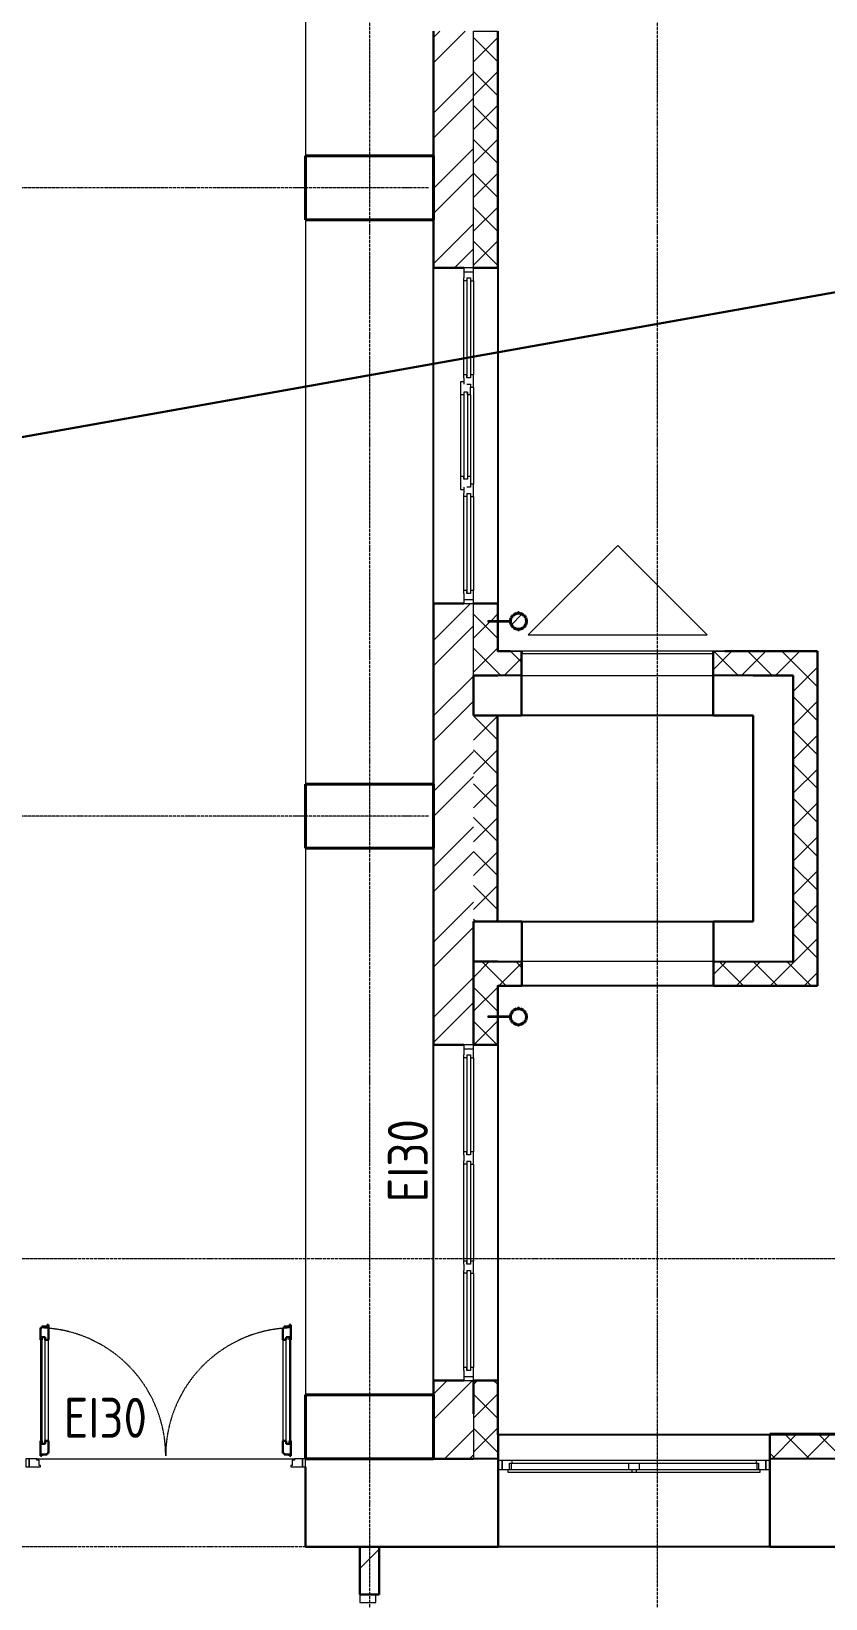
# Model space of a CAD drawing. Header units: millimetres. Extents: x -695119 to 412940, y -249585 to 622758.
# Drawn here: x -109581 to -104612, y 532635 to 542439 of the extents above; entities that cross this region are included whole.
import ezdxf

# ---------------------------------------------------------------- set-up
doc = ezdxf.new("R2010")
doc.units = ezdxf.units.MM
for name, pattern in [('ADSK_Линия сетки', [25, 20, -2.5, 0, -2.5]), ('ADSK_Штриховая_ш2 п1_5', [4.5, 3, -1.5]), ('Сверху', [3.96875, 2.38125, -1.5875])]:
    doc.linetypes.add(name, pattern=pattern)
for name, color, linetype, lineweight in [('_Схема', 5, 'Continuous', 30), ('Арматура воздуховодов', 7, 'Continuous', 18), ('Воздухораспределители', 7, 'Continuous', 18), ('Двери', 8, 'Continuous', 9), ('Импосты витража', 8, 'Continuous', 9), ('Каркас_Импост', 8, 'Continuous', 9), ('Монтажный зазор', 8, 'Continuous', 9), ('Несущие колонны', 252, 'Continuous', 18), ('Обобщенные модели', 8, 'Continuous', 18), ('Окна', 252, 'Continuous', 9), ('Оси', 252, 'Continuous', 9), ('Остекление', 8, 'Continuous', 9), ('Открывание', 8, 'ADSK_Штриховая_ш2 п1_5', 9), ('Панель', 252, 'Continuous', 30), ('Перекрытия', 7, 'Continuous', 18), ('Стены разрез', 7, 'Continuous', 30), ('Стены штриховка', 7, 'Continuous', 9), ('Текстовые примечания', 7, 'Continuous', 9)]:
    doc.layers.add(name, color=color, linetype=linetype, lineweight=lineweight)
doc.layers.add('Стены', color=194, linetype='Continuous')
doc.styles.add('GOST Common_2', font='', dxfattribs={"width": 0.9, "height": 250})
doc.styles.get('GOST Common_2').set_extended_font_data('GOST type B')
pattern_1 = [(45, (-109179.56, 538399.8), (-235.732, 235.732), []), (45, (-109022.4, 538399.8), (-235.732, 235.732), [])]
pattern_2 = [(0, (-109179.56, 538399.79), (406.4, 101.6), [33.528, -271.272, 33.528, -271.272, -1625.6]), (0, (-109179.56, 538399.79), (406.4, 101.6), [-609.6, 33.528, -576.072, 33.528, -271.272, -711.2]), (0, (-109179.56, 538399.79), (406.4, 101.6), [-1524, 33.528, -169.672, 33.528, -474.472]), (120, (-109027.16, 538450.59), (-291.18818, 301.15272), [33.528, -271.272, 33.528, -271.272, -1625.6]), (120, (-109027.16, 538450.59), (-291.18818, 301.15272), [-609.6, 33.528, -576.072, 33.528, -271.272, -711.2]), (120, (-109027.16, 538450.59), (-291.18818, 301.15272), [-1524, 33.528, -169.672, 33.528, -474.472]), (240, (-108976.36, 538653.79), (-115.21182, -402.75272), [33.528, -271.272, 33.528, -271.272, -1625.6]), (240, (-108976.36, 538653.79), (-115.21182, -402.75272), [-609.6, 33.528, -576.072, 33.528, -271.272, -711.2]), (240, (-108976.36, 538653.79), (-115.21182, -402.75272), [-1524, 33.528, -169.672, 33.528, -474.472])]
pattern_3 = [(45, (-109179.56, 538399.79), (-106.066, 106.066), []), (135, (-109179.56, 538399.79), (-106.066, -106.066), [])]

# ---------------------------------------------------------------- blocks, each defined once
blk = doc.blocks.new('BIMLIB_Окно_Двустворчатое_VEKA_СФрамугойСнизу_ГОСТ30674_без линий - Ж_ОК-1_2320х1700-V1-План 1 этажа смеж')
at = {"layer": 'Каркас_Импост', "lineweight": 18}
for p, q in [((-765.6, 265), (-825, 265)), ((-825, 265), (-825, 207)), ((-825, 207), (-787, 207)), ((-779, 207), (-779, 248)), ((-779, 248), (-767, 248)), ((-761, 248), (-765.6, 265)), ((765.6, 265), (761, 248)), ((825, 265), (765.6, 265)), ((767, 248), (779, 248)), ((779, 248), (779, 207)), ((787, 207), (825, 207)), ((825, 207), (825, 265))]:
    blk.add_line(p, q, dxfattribs=at)
at = {"layer": 'Каркас_Импост'}
for p, q in [((-787, 207), (-15, 207)), ((-787, 190), (-787, 207)), ((-767, 248), (-35, 248)), ((-767, 207), (-767, 248)), ((765.6, 265), (-765.6, 265)), ((-35, 248), (35, 248)), ((-35, 248), (-35, 207)), ((-15, 207), (15, 207)), ((-15, 207), (-15, 190)), ((15, 207), (787, 207)), ((15, 190), (15, 207)), ((35, 248), (767, 248)), ((35, 207), (35, 248)), ((767, 248), (767, 207)), ((787, 207), (787, 190)), ((-15, 190), (-787, 190)), ((15, 190), (-15, 190)), ((787, 190), (15, 190))]:
    blk.add_line(p, q, dxfattribs=at)
at = {"layer": 'Окна'}
for p, q in [((-825, 265), (-850, 265)), ((-850, 207), (-825, 207)), ((-825, 207), (-825, 265)), ((850, 265), (825, 265)), ((825, 265), (825, 207)), ((825, 207), (850, 207))]:
    blk.add_line(p, q, dxfattribs=at)
blk = doc.blocks.new('okna_rehau_trehpolnoe_2_framugi_snizu - Ж_ОК-19__1910х2100-3550410-План 1 этажа смеж')
at = {"layer": 'Каркас_Импост', "lineweight": 18}
for p, q in [((-969, 125), (-1050, 125)), ((-1050, 125), (-1050, 65)), ((-987, 83), (-987, 107)), ((-987, 107), (-969, 107)), ((-969, 107), (-969, 125)), ((-303.7, 125), (-379.7, 125)), ((-379.7, 125), (-379.7, 107)), ((-379.7, 107), (-361.7, 107)), ((-361.7, 107), (-361.7, 83)), ((-321.7, 83), (-321.7, 107)), ((-321.7, 107), (-303.7, 107)), ((-303.7, 107), (-303.7, 125)), ((379.7, 125), (303.7, 125)), ((303.7, 125), (303.7, 107)), ((303.7, 107), (321.7, 107)), ((321.7, 107), (321.7, 83)), ((361.7, 83), (361.7, 107)), ((361.7, 107), (379.7, 107)), ((379.7, 107), (379.7, 125)), ((969, 125), (969, 107)), ((1050, 125), (969, 125)), ((969, 107), (987, 107)), ((987, 107), (987, 83)), ((1050, 65), (1050, 125)), ((-1050, 65), (-987, 65)), ((-987, 83), (-969, 83)), ((-969, 65), (-987, 65)), ((-969, 83), (-969, 65)), ((-379.7, 83), (-379.7, 65)), ((-361.7, 83), (-379.7, 83)), ((-361.7, 65), (-379.7, 65)), ((-361.7, 65), (-321.7, 65)), ((-321.7, 83), (-303.7, 83)), ((-303.7, 65), (-321.7, 65)), ((-303.7, 83), (-303.7, 65)), ((303.7, 83), (303.7, 65)), ((321.7, 83), (303.7, 83)), ((321.7, 65), (303.7, 65)), ((321.7, 65), (361.7, 65)), ((361.7, 83), (379.7, 83)), ((379.7, 65), (361.7, 65)), ((379.7, 83), (379.7, 65)), ((969, 83), (969, 65)), ((987, 83), (969, 83)), ((987, 65), (969, 65)), ((987, 65), (1050, 65))]:
    blk.add_line(p, q, dxfattribs=at)
at = {"layer": 'Каркас_Импост'}
for p, q in [((-969, 125), (-379.7, 125)), ((-303.7, 125), (303.7, 125)), ((379.7, 125), (969, 125)), ((-379.7, 65), (-969, 65)), ((303.7, 65), (-303.7, 65)), ((969, 65), (379.7, 65))]:
    blk.add_line(p, q, dxfattribs=at)
at = {"layer": 'Монтажный зазор'}
for p, q in [((-1025, 65), (-1025, 125)), ((1025, 65), (1025, 125))]:
    blk.add_line(p, q, dxfattribs=at)
at = {"layer": 'Остекление'}
for p, q in [((-969, 107), (-379.7, 107)), ((-303.7, 107), (303.7, 107)), ((379.7, 107), (969, 107)), ((-987, 83), (-361.7, 83)), ((-321.7, 83), (321.7, 83)), ((361.7, 83), (987, 83))]:
    blk.add_line(p, q, dxfattribs=at)
blk = doc.blocks.new('Дверь_Alumark_двупольная_S50 - Ш_2_Внутр_1750х2350-3550610-План 1 этажа смеж')
at = {"layer": 'Каркас_Импост'}
for p, q in [((-681, 275), (-730, 275)), ((-730, 275), (-730, 225)), ((-730, 225), (-658, 225)), ((-681, 267), (-681, 275)), ((-667, 267), (-681, 267)), ((-667, 233), (-667, 267)), ((-658, 233), (-667, 233)), ((-658, 225), (-658, 233)), ((917, 233), (908, 233)), ((908, 233), (908, 225)), ((908, 225), (980, 225)), ((931, 267), (917, 267)), ((917, 267), (917, 233)), ((931, 275), (931, 267)), ((980, 275), (931, 275)), ((980, 225), (980, 275))]:
    blk.add_line(p, q, dxfattribs=at)
at = {"layer": 'Монтажный зазор'}
for p, q in [((-750, 275), (-750, 225)), ((-730, 275), (-750, 275)), ((-750, 225), (-730, 225)), ((-730, 225), (-730, 275)), ((1000, 275), (980, 275)), ((980, 275), (980, 225)), ((980, 225), (1000, 225)), ((1000, 225), (1000, 275))]:
    blk.add_line(p, q, dxfattribs=at)
at = {"layer": 'Остекление'}
for p, q in [((-649, 1036), (-649, 369)), ((-628, 1036), (-649, 1036)), ((-628, 369), (-628, 1036)), ((878, 369), (878, 1036)), ((878, 1036), (899, 1036)), ((899, 1036), (899, 369)), ((-649, 369), (-628, 369)), ((899, 369), (878, 369))]:
    blk.add_line(p, q, dxfattribs=at)
at = {"layer": 'Открывание'}
for centre, start, end in [((-676, 293), 360, 88.71235), ((926, 293), 91.28765, 180)]:
    blk.add_arc(centre, 801, start, end, dxfattribs=at)
at = {"layer": 'Панель'}
for p, q in [((-650, 1094), (-658, 1094)), ((-658, 1094), (-658, 1018)), ((-616, 1103), (-650, 1103)), ((-650, 1103), (-650, 1094)), ((-608, 1112), (-616, 1112)), ((-616, 1112), (-616, 1103)), ((-608, 1018), (-608, 1112)), ((866, 1094), (858, 1094)), ((858, 1094), (858, 1018)), ((900, 1103), (866, 1103)), ((866, 1103), (866, 1094)), ((908, 1112), (900, 1112)), ((900, 1112), (900, 1103)), ((908, 1018), (908, 1112)), ((-649, 1018), (-658, 1018)), ((-649, 1036), (-649, 1018)), ((-628, 1036), (-649, 1036)), ((-628, 1018), (-628, 1036)), ((-608, 1018), (-628, 1018)), ((858, 1018), (878, 1018)), ((878, 1018), (878, 1036)), ((878, 1036), (899, 1036)), ((899, 1036), (899, 1018)), ((899, 1018), (908, 1018)), ((-658, 387), (-658, 293)), ((-649, 387), (-658, 387)), ((-650, 293), (-650, 302)), ((-650, 302), (-616, 302)), ((-649, 369), (-649, 387)), ((-628, 369), (-649, 369)), ((-628, 387), (-628, 369)), ((-608, 387), (-628, 387)), ((-616, 302), (-616, 311)), ((-616, 311), (-608, 311)), ((-608, 311), (-608, 387)), ((858, 387), (858, 311)), ((858, 387), (878, 387)), ((858, 311), (866, 311)), ((866, 311), (866, 302)), ((866, 302), (900, 302)), ((878, 387), (878, 369)), ((878, 369), (899, 369)), ((899, 387), (908, 387)), ((899, 369), (899, 387)), ((900, 302), (900, 293)), ((908, 293), (908, 387)), ((-658, 293), (-650, 293)), ((900, 293), (908, 293))]:
    blk.add_line(p, q, dxfattribs=at)
at = {"layer": 'Панель', "lineweight": 9}
for p, q in [((-658, 1018), (-658, 387)), ((-608, 387), (-608, 1018)), ((858, 1018), (858, 387)), ((908, 387), (908, 1018))]:
    blk.add_line(p, q, dxfattribs=at)
blk = doc.blocks.new('Окно-Квадратный проем - Ш_ЖР-1_1200 x 1760-1595084-План 1 этажа смеж')
at = {"layer": 'Окна'}
for p, q in [((-608.2, -125), (-608.2, 125)), ((591.8, 125), (591.8, -125))]:
    blk.add_line(p, q, dxfattribs=at)
at = {"layer": 'Окна', "linetype": 'Сверху'}
for p, q in [((-608.2, 125), (591.8, 125)), ((591.8, -125), (-608.2, -125))]:
    blk.add_line(p, q, dxfattribs=at)
blk = doc.blocks.new('Хомут - Тип-772640-План 1 этажа смеж')
at = {"layer": 'Обобщенные модели'}
for p, q in [((1, 62), (-1, 62)), ((-1, 62), (-1, 52)), ((1, 52), (1, 62)), ((-1, -52), (-1, -62)), ((-1, -62), (1, -62)), ((1, -62), (1, -52))]:
    blk.add_line(p, q, dxfattribs=at)
blk = doc.blocks.new('Труба - Тип-1328232-План 1 этажа смеж')
at = {"layer": 'Обобщенные модели', "lineweight": 9}
h = blk.add_hatch(dxfattribs=at)
h.set_pattern_fill('FP_6', color=256, style=0, pattern_type=2)
h.set_pattern_definition([(45, (0, 0), (-106.066, 106.066), [])])
h.paths.add_polyline_path([(2636.5, 300.7), (2659.5, 301.8), (2678.3, 311.7), (2691.6, 330), (2696, 349.4), (2690.3, 372.1), (2675.3, 389.4), (2655.5, 398.2), (2633.1, 397.3), (2613.8, 387.2), (2600.5, 369.1), (2596, 349.4), (2601.8, 326.8), (2616.7, 309.5), (2634.3, 301)])
at = {"layer": 'Обобщенные модели', "lineweight": 40}
for start, end in [(103.63116, 126.20078), (78.99639, 101.00361), (53.79922, 76.36884), (156.69406, 180), (180, 203.0526), (130.583, 152.82848), (207.17152, 229.417), (233.79922, 256.36884), (258.99639, 281.00361), (283.63116, 306.20078), (27.17152, 49.417), (310.583, 332.82848), (360, 23.30594), (336.9474, 360)]:
    blk.add_arc((2646, 349.4), 50, start, end, dxfattribs=at)
blk = doc.blocks.new('Хомут - Тип-V41-План 1 этажа смеж')
at = {"layer": 'Обобщенные модели'}
for p, q in [((1, 62), (-1, 62)), ((-1, 62), (-1, 52)), ((-1, 50), (-1, 52)), ((1, 50), (-1, 50)), ((1, 52), (1, 62)), ((1, 52), (1, 50)), ((192, 3.3), (52, 3.3)), ((52, 3.3), (52, 0.9)), ((192, -3.3), (192, 3.3)), ((-1, -52), (-1, -50)), ((-1, -50), (1, -50)), ((-1, -52), (-1, -62)), ((-1, -62), (1, -62)), ((1, -50), (1, -52)), ((1, -62), (1, -52)), ((52, -0.9), (52, -3.3)), ((52, -3.3), (192, -3.3))]:
    blk.add_line(p, q, dxfattribs=at)
for radius, start, end in [(52, 360, 180), (52, 180, 360), (50, 0, 180), (50, 180, 0)]:
    blk.add_arc((0, 0), radius, start, end, dxfattribs=at)
blk = doc.blocks.new('Труба - Тип-1236202-План 1 этажа смеж')
at = {"layer": 'Обобщенные модели', "lineweight": 40}
for start, end in [(156.69406, 180), (180, 203.30594), (131.73465, 152.82848), (207.17152, 229.417), (103.63116, 126.20078), (78.99639, 101.00361), (53.79922, 76.36884), (27.17152, 49.417), (310.583, 332.82848), (360, 23.30594), (336.69406, 360), (233.79922, 256.36884), (258.99639, 281.00361), (283.63116, 306.20078)]:
    blk.add_arc((2646, -2124.7), 50, start, end, dxfattribs=at)
blk = doc.blocks.new('Прямоугольный импост - 50х100 мм-3485632-План 1 этажа смеж')
at = {"layer": 'Импосты витража', "lineweight": 18}
for p, q in [((0, 50), (-50, 50)), ((-50, 50), (-50, -50)), ((0, -50), (0, 50)), ((-50, -50), (0, -50))]:
    blk.add_line(p, q, dxfattribs=at)
blk = doc.blocks.new('ADSK_КолоннаЖБ_Прямоугольная1 - 400x800-3446963-План 1 этажа смеж')
at = {"layer": 'Несущие колонны', "lineweight": 40}
for p, q in [((-400, -200), (-400, 200)), ((-400, 200), (400, 200)), ((400, 200), (-400, 200)), ((-400, 200), (-400, -200)), ((400, 200), (400, -200)), ((400, -200), (400, 200)), ((400, -200), (-400, -200)), ((-400, -200), (400, -200))]:
    blk.add_line(p, q, dxfattribs=at)
blk = doc.blocks.new('СВ_ЭлементыСистемВентиляции_Решетка_Сигма-Вент_РешеткаРсп - Вентрешетка 900_1000-784436-План 1 этажа смеж')
at = {"layer": 'Арматура воздуховодов', "color": 251, "true_color": 0x636466}
for p, q in [((-560, 100), (0, 660)), ((0, 660), (560, 100)), ((-560, 100), (560, 100))]:
    blk.add_line(p, q, dxfattribs=at)
at = {"layer": 'Воздухораспределители', "color": 251, "true_color": 0x636466}
for p, q in [((-670, 0), (670, 0)), ((670, -1.5), (670, 0)), ((-670, 0), (-670, -1.5)), ((670, -1.5), (-670, -1.5)), ((-596, -19.1), (-596, -1.5)), ((596, -19.1), (-596, -19.1)), ((596, -1.5), (596, -19.1))]:
    blk.add_line(p, q, dxfattribs=at)
blk = doc.blocks.new('okna_rehau_trehpolnoe_2_framugi_snizu - Ж_ОК-18_1910х2100-3550413-План 1 этажа смеж')
at = {"layer": 'Каркас_Импост', "lineweight": 18}
for p, q in [((-969, 125), (-1050, 125)), ((-1050, 125), (-1050, 65)), ((-987, 83), (-987, 107)), ((-987, 107), (-969, 107)), ((-969, 107), (-969, 125)), ((-303.7, 125), (-379.7, 125)), ((-379.7, 125), (-379.7, 107)), ((-379.7, 107), (-361.7, 107)), ((-361.7, 107), (-361.7, 83)), ((-321.7, 83), (-321.7, 107)), ((-321.7, 107), (-303.7, 107)), ((-303.7, 107), (-303.7, 125)), ((-254.7, 107), (-303.7, 107)), ((-254.7, 107), (-254.7, 89)), ((254.7, 107), (254.7, 89)), ((254.7, 107), (303.7, 107)), ((379.7, 125), (303.7, 125)), ((303.7, 125), (303.7, 107)), ((303.7, 107), (321.7, 107)), ((321.7, 107), (321.7, 83)), ((361.7, 83), (361.7, 107)), ((361.7, 107), (379.7, 107)), ((379.7, 107), (379.7, 125)), ((969, 125), (969, 107)), ((1050, 125), (969, 125)), ((969, 107), (987, 107)), ((987, 107), (987, 83)), ((1050, 65), (1050, 125)), ((-1050, 65), (-987, 65)), ((-987, 83), (-969, 83)), ((-969, 65), (-987, 65)), ((-969, 83), (-969, 65)), ((-379.7, 83), (-379.7, 65)), ((-361.7, 83), (-379.7, 83)), ((-361.7, 65), (-379.7, 65)), ((-361.7, 65), (-321.7, 65)), ((-339.7, 47), (-339.7, 65)), ((-254.7, 47), (-339.7, 47)), ((-272.7, 89), (-272.7, 65)), ((-254.7, 89), (-272.7, 89)), ((-272.7, 65), (-254.7, 65)), ((-254.7, 65), (-254.7, 47)), ((254.7, 89), (272.7, 89)), ((254.7, 65), (254.7, 47)), ((272.7, 65), (254.7, 65)), ((339.7, 47), (254.7, 47)), ((272.7, 89), (272.7, 65)), ((321.7, 65), (361.7, 65)), ((339.7, 65), (339.7, 47)), ((361.7, 83), (379.7, 83)), ((379.7, 65), (361.7, 65)), ((379.7, 83), (379.7, 65)), ((969, 83), (969, 65)), ((987, 83), (969, 83)), ((987, 65), (969, 65)), ((987, 65), (1050, 65))]:
    blk.add_line(p, q, dxfattribs=at)
at = {"layer": 'Каркас_Импост'}
for p, q in [((-969, 125), (-379.7, 125)), ((-303.7, 125), (303.7, 125)), ((-254.7, 107), (254.7, 107)), ((379.7, 125), (969, 125)), ((-379.7, 65), (-969, 65)), ((254.7, 47), (-254.7, 47)), ((969, 65), (379.7, 65))]:
    blk.add_line(p, q, dxfattribs=at)
at = {"layer": 'Монтажный зазор'}
for p, q in [((-1025, 65), (-1025, 125)), ((1025, 65), (1025, 125))]:
    blk.add_line(p, q, dxfattribs=at)
at = {"layer": 'Остекление'}
for p, q in [((-969, 107), (-379.7, 107)), ((379.7, 107), (969, 107)), ((-987, 83), (-361.7, 83)), ((-272.7, 89), (272.7, 89)), ((-272.7, 65), (272.7, 65)), ((361.7, 83), (987, 83))]:
    blk.add_line(p, q, dxfattribs=at)

msp = doc.modelspace()

# ---------------------------------------------------------------- hatches: boundary and pattern name
at = {"layer": 'Стены разрез', "lineweight": 9}
h = msp.add_hatch(dxfattribs=at)
h.set_pattern_fill('FP_1', color=256, style=0, pattern_type=2)
h.set_pattern_definition(pattern_1)
h.paths.add_polyline_path([(-106873.751, 533510.058), (-106815.535, 533510.058), (-106815.535, 534000.058), (-107065.535, 534000.058), (-107065.535, 533510.058)])
h.paths.add_polyline_path([(-106875.535, 536100.058), (-106815.535, 536100.058), (-106815.535, 538860.058), (-107065.535, 538860.058), (-107065.535, 536100.058)])
h.paths.add_polyline_path([(-106815.535, 540960.058), (-106815.535, 542440.058), (-107065.535, 542440.058), (-107065.535, 540960.058), (-106833.535, 540960.058)])
h.paths.add_polyline_path([(-107065.535, 544540.058), (-106815.535, 544540.058), (-106815.535, 546420.058), (-107065.535, 546420.058), (-107065.535, 544657.226)])
h.paths.add_polyline_path([(-106875.535, 548520.058), (-106815.535, 548520.058), (-106815.535, 549510.058), (-107065.535, 549510.058), (-107065.535, 548520.058)])
h = msp.add_hatch(dxfattribs=at)
h.set_pattern_fill('FP_5', color=256, style=0, pattern_type=2)
h.set_pattern_definition(pattern_3)
h.paths.add_polyline_path([(-106815.535, 538410.058), (-106665.535, 538410.058), (-106665.535, 538745.933), (-106725.535, 538746.899), (-106725.535, 538752.533), (-106665.535, 538752.533), (-106665.535, 538858.058), (-106815.535, 538858.058), (-106815.535, 538417.813)])
h.paths.add_polyline_path([(-106665.535, 540962.058), (-106665.535, 542438.058), (-106815.535, 542438.058), (-106815.535, 540962.058)])
h.paths.add_polyline_path([(-106815.535, 544542.058), (-106665.535, 544542.058), (-106665.535, 546418.058), (-106815.535, 546418.058), (-106815.535, 544657.226)])
h.paths.add_polyline_path([(-106815.535, 548522.058), (-106665.535, 548522.058), (-106665.535, 549360.058), (-106815.535, 549360.058), (-106815.535, 549358.058)])
h = msp.add_hatch(dxfattribs=at)
h.set_pattern_fill('FP_4', color=256, style=0, pattern_type=2)
h.set_pattern_definition(pattern_2)
h.paths.add_polyline_path([(-106665.535, 538560.058), (-106663.535, 538562.058), (-106663.535, 538745.933), (-106665.535, 538745.933), (-106665.535, 538729.784)])
h.paths.add_polyline_path([(-106665.535, 538752.533), (-106663.535, 538752.533), (-106663.535, 538860.058), (-106815.535, 538860.058), (-106814.964, 538858.058), (-106665.535, 538858.058)])
h.paths.add_polyline_path([(-106815.535, 540960.058), (-106663.535, 540960.058), (-106663.535, 542440.058), (-106815.535, 542440.058), (-106814.964, 542438.058), (-106665.535, 542438.058), (-106665.535, 540962.058), (-106815.535, 540962.058)])
h.paths.add_polyline_path([(-106663.535, 544540.058), (-106663.535, 546420.058), (-106815.535, 546420.058), (-106814.964, 546418.058), (-106665.535, 546418.058), (-106665.535, 544542.058), (-106815.535, 544542.058), (-106815.535, 544540.058)])
h.paths.add_polyline_path([(-106663.535, 548520.058), (-106663.535, 549358.058), (-106665.535, 549358.058), (-106665.535, 548522.058), (-106815.535, 548522.058), (-106815.535, 548520.058)])
h = msp.add_hatch(dxfattribs=at)
h.set_pattern_fill('FP_5', color=256, style=0, pattern_type=2)
h.set_pattern_definition(pattern_3)
h.paths.add_polyline_path([(-105079.881, 538410.058), (-104665.535, 538410.058), (-104665.535, 538560.058), (-105313.533, 538560.058), (-105313.533, 538486.058), (-105315.533, 538486.058), (-105315.533, 538410.058)])
h.paths.add_polyline_path([(-106663.535, 538410.058), (-106515.533, 538410.058), (-106515.533, 538486.058), (-106517.533, 538486.058), (-106517.533, 538560.058), (-106665.535, 538560.058), (-106665.535, 538410.058)])
h = msp.add_hatch(dxfattribs=at)
h.set_pattern_fill('FP_4', color=256, style=0, pattern_type=2)
h.set_pattern_definition(pattern_2)
h.paths.add_polyline_path([(-105315.533, 538486.058), (-105313.533, 538486.058), (-105313.533, 538560.058), (-104665.535, 538560.058), (-104665.535, 538562.058), (-105315.533, 538562.058)])
h.paths.add_polyline_path([(-106517.533, 538486.058), (-106515.533, 538486.058), (-106515.533, 538562.058), (-106663.535, 538562.058), (-106663.535, 538560.058), (-106517.533, 538560.058)])
h = msp.add_hatch(dxfattribs=at)
h.set_pattern_fill('FP_4', color=256, style=0, pattern_type=2)
h.set_pattern_definition(pattern_2)
h.paths.add_polyline_path([(-104665.535, 536470.058), (-104663.535, 536470.058), (-104663.535, 538560.058), (-104665.535, 538560.058), (-104665.535, 537169.931)])
h = msp.add_hatch(dxfattribs=at)
h.set_pattern_fill('FP_5', color=256, style=0, pattern_type=2)
h.set_pattern_definition(pattern_3)
h.paths.add_polyline_path([(-104665.535, 536470.058), (-104665.535, 538410.058), (-104815.535, 538410.058), (-104815.535, 536470.058)])
h = msp.add_hatch(dxfattribs=at)
h.set_pattern_fill('FP_5', color=256, style=0, pattern_type=2)
h.set_pattern_definition(pattern_3)
h.paths.add_polyline_path([(-106815.533, 536870.058), (-106665.533, 536870.058), (-106665.533, 538160.058), (-106815.533, 538160.058), (-106815.533, 537169.931)])
h = msp.add_hatch(dxfattribs=at)
h.set_pattern_fill('FP_5', color=256, style=0, pattern_type=2)
h.set_pattern_definition(pattern_3)
h.paths.add_polyline_path([(-106815.535, 533660.058), (-106665.535, 533660.058), (-106665.535, 533998.058), (-106815.535, 533998.058), (-106815.535, 533662.058)])
h.paths.add_polyline_path([(-106665.535, 536102.058), (-106665.535, 536271.758), (-106725.535, 536272.724), (-106725.535, 536278.358), (-106665.535, 536278.358), (-106665.535, 536620.058), (-106815.535, 536620.058), (-106815.535, 536102.058)])
h = msp.add_hatch(dxfattribs=at)
h.set_pattern_fill('FP_5', color=256, style=0, pattern_type=2)
h.set_pattern_definition(pattern_3)
h.paths.add_polyline_path([(-105079.881, 536470.058), (-104815.535, 536470.058), (-104815.535, 536620.058), (-105312.705, 536620.058), (-105312.705, 536544.058), (-105310.705, 536544.058), (-105310.705, 536470.058)])
h.paths.add_polyline_path([(-106665.535, 536470.058), (-106514.705, 536470.058), (-106514.705, 536544.058), (-106512.705, 536544.058), (-106512.705, 536620.058), (-106665.535, 536620.058), (-106665.535, 536545.989)])
h = msp.add_hatch(dxfattribs=at)
h.set_pattern_fill('FP_4', color=256, style=0, pattern_type=2)
h.set_pattern_definition(pattern_2)
h.paths.add_polyline_path([(-105312.705, 536468.058), (-104665.535, 536468.058), (-104665.535, 536470.058), (-105310.705, 536470.058), (-105310.705, 536544.058), (-105312.705, 536544.058)])
h.paths.add_polyline_path([(-106514.977, 536468.058), (-106512.705, 536468.058), (-106512.705, 536544.058), (-106514.705, 536544.058), (-106514.977, 536470.058), (-106663.535, 536470.058), (-106663.535, 536468.058)])
h = msp.add_hatch(dxfattribs=at)
h.set_pattern_fill('FP_4', color=256, style=0, pattern_type=2)
h.set_pattern_definition(pattern_2)
h.paths.add_polyline_path([(-84395.535, 533662.058), (-83830.535, 533662.058), (-83830.535, 533667.058), (-84395.535, 533667.058)])
h.paths.add_polyline_path([(-88895.535, 533662.058), (-88895.535, 533667.058), (-89435.535, 533667.058), (-89435.535, 533662.058), (-89293.826, 533662.058)])
h.paths.add_polyline_path([(-86423.634, 533662.058), (-86095.535, 533662.058), (-86095.535, 533667.058), (-86645.535, 533667.058), (-86645.535, 533662.058)])
h.paths.add_polyline_path([(-112972.909, 533662.058), (-112480.535, 533662.058), (-112480.535, 533667.058), (-113055.535, 533667.058), (-113055.535, 533662.058)])
h.paths.add_polyline_path([(-104362.333, 533662.058), (-103880.535, 533662.058), (-103880.535, 533667.058), (-104960.535, 533667.058), (-104960.535, 533662.058)])
h.paths.add_polyline_path([(-102180.535, 533662.058), (-101660.535, 533662.058), (-101660.535, 533667.058), (-102180.535, 533667.058)])
h.paths.add_polyline_path([(-131338.589, 533662.058), (-130790.535, 533662.058), (-130790.535, 533667.058), (-131338.589, 533667.058)])
h = msp.add_hatch(dxfattribs=at)
h.set_pattern_fill('FP_5', color=256, style=0, pattern_type=2)
h.set_pattern_definition(pattern_3)
h.paths.add_polyline_path([(-99450.535, 533510.058), (-99420.535, 533510.058), (-99420.535, 533660.058), (-99448.535, 533660.058), (-99448.535, 533586.058), (-99450.535, 533586.058)])
h.paths.add_polyline_path([(-101100.535, 533510.058), (-101100.535, 533586.058), (-101102.535, 533586.058), (-101102.535, 533660.058), (-102178.535, 533660.058), (-102178.535, 533586.058), (-102180.535, 533586.058), (-102180.535, 533510.058)])
h.paths.add_polyline_path([(-115843.1, 533510.058), (-115230.535, 533510.058), (-115230.535, 533586.058), (-115232.535, 533586.058), (-115232.535, 533660.058), (-116408.535, 533660.058), (-116408.535, 533586.058), (-116410.535, 533586.058), (-116410.535, 533510.058)])
h.paths.add_polyline_path([(-118060.535, 533510.058), (-118060.535, 533586.058), (-118062.535, 533586.058), (-118062.535, 533660.058), (-118160.535, 533660.058), (-118160.535, 533510.058)])
h.paths.add_polyline_path([(-112972.909, 533510.058), (-112480.535, 533510.058), (-112480.535, 533586.058), (-112482.535, 533586.058), (-112482.535, 533660.058), (-113528.535, 533660.058), (-113528.535, 533586.058), (-113530.535, 533586.058), (-113530.535, 533510.058)])
h.paths.add_polyline_path([(-110665.535, 533510.058), (-110665.535, 533660.058), (-110778.535, 533660.058), (-110778.535, 533586.058), (-110780.535, 533586.058), (-110780.535, 533510.058)])
h.paths.add_polyline_path([(-106815.535, 533510.058), (-106660.535, 533510.058), (-106660.535, 533586.058), (-106662.535, 533586.058), (-106662.535, 533660.058), (-106815.535, 533660.058), (-106815.535, 533586.058)])
h.paths.add_polyline_path([(-103880.535, 533510.058), (-103880.535, 533586.058), (-103882.535, 533586.058), (-103882.535, 533660.058), (-104958.535, 533660.058), (-104958.535, 533586.058), (-104960.535, 533586.058), (-104960.535, 533510.058), (-104362.333, 533510.058)])
h = msp.add_hatch(dxfattribs=at)
h.set_pattern_fill('FP_4', color=256, style=0, pattern_type=2)
h.set_pattern_definition(pattern_2)
h.paths.add_polyline_path([(-103880.535, 533586.058), (-103880.535, 533662.058), (-104960.535, 533662.058), (-104960.535, 533586.058), (-104958.535, 533586.058), (-104958.535, 533660.058), (-103882.535, 533660.058), (-103882.535, 533586.058)])
h.paths.add_polyline_path([(-101102.535, 533586.058), (-101100.535, 533586.058), (-101100.535, 533662.058), (-102180.535, 533662.058), (-102180.535, 533586.058), (-102178.535, 533586.058), (-102178.535, 533660.058), (-101102.535, 533660.058)])
h.paths.add_polyline_path([(-99450.535, 533586.058), (-99448.535, 533586.058), (-99448.535, 533660.058), (-99422.535, 533660.058), (-99422.535, 533662.058), (-99450.535, 533662.058)])
h.paths.add_polyline_path([(-115230.535, 533586.058), (-115230.535, 533662.058), (-116410.535, 533662.058), (-116410.535, 533586.058), (-116408.535, 533586.058), (-116408.535, 533660.058), (-115232.535, 533660.058), (-115232.535, 533586.058)])
h.paths.add_polyline_path([(-113530.535, 533586.058), (-113528.535, 533586.058), (-113528.535, 533660.058), (-112482.535, 533660.058), (-112482.535, 533586.058), (-112480.535, 533586.058), (-112480.535, 533662.058), (-113530.535, 533662.058)])
h.paths.add_polyline_path([(-106660.535, 533586.058), (-106660.535, 533662.058), (-106663.535, 533662.058), (-106665.535, 533660.058), (-106662.535, 533660.058), (-106662.535, 533586.058)])
h = msp.add_hatch(dxfattribs=at)
h.set_pattern_fill('FP_1', color=256, style=0, pattern_type=2)
h.set_pattern_definition(pattern_1)
h.paths.add_polyline_path([(-107405.535, 526955.058), (-107405.535, 528080.058), (-107525.535, 528080.058), (-107525.535, 526955.058)])
h.paths.add_polyline_path([(-107405.535, 532660.058), (-107405.535, 532960.058), (-107525.535, 532960.058), (-107525.535, 532660.058)])

# ---------------------------------------------------------------- linework, layer by layer
at = {"layer": '_Схема', "color": 5}
msp.add_line((198461.879, 594771.226), (-341938.82, 498529.94), dxfattribs=at)
at = {"layer": 'Оси', "linetype": 'ADSK_Линия сетки'}
for p, q in [((-107465.535, 572133.794), (-107465.535, 505864.372)), ((-105665.535, 572133.794), (-105665.535, 505864.372)), ((-107095.533, 541460.058), (-149587.813, 541460.058)), ((-107095.533, 537530.058), (-149587.813, 537530.058)), ((-72648.241, 534760.058), (-149587.813, 534760.058)), ((-72648.241, 532960.058), (-149587.813, 532960.058))]:
    msp.add_line(p, q, dxfattribs=at)
at = {"layer": 'Перекрытия', "color": 49, "true_color": 0x464646}
for p, q in [((-107865.535, 545290.058), (-107865.535, 541660.058)), ((-107865.535, 541260.058), (-107865.535, 537730.058)), ((-107865.535, 537330.058), (-107865.535, 533910.058)), ((-109546.535, 533510.058), (-107934.535, 533510.058))]:
    msp.add_line(p, q, dxfattribs=at)
at = {"layer": 'Стены'}
for p, q in [((-107065.535, 538860.058), (-107065.535, 540960.058)), ((-106663.535, 540960.058), (-106663.535, 538860.058)), ((-106515.533, 538410.058), (-106663.535, 538410.058)), ((-105065.535, 538410.058), (-105315.533, 538410.058)), ((-105315.533, 538160.058), (-106515.533, 538160.058)), ((-106512.705, 536870.058), (-105312.705, 536870.058)), ((-106663.535, 536620.058), (-106512.705, 536620.058)), ((-105312.705, 536620.058), (-104815.535, 536620.058)), ((-105312.705, 536468.058), (-106512.705, 536468.058)), ((-107065.535, 534000.058), (-107065.535, 536100.058)), ((-106663.535, 536100.058), (-106663.535, 534000.058)), ((-106660.535, 533662.058), (-104960.535, 533662.058)), ((-106660.535, 533510.058), (-106815.535, 533510.058)), ((-103880.535, 533510.058), (-104960.535, 533510.058)), ((-104960.535, 532960.058), (-106660.535, 532960.058))]:
    msp.add_line(p, q, dxfattribs=at)
at = {"layer": 'Стены разрез'}
for p, q in [((-107065.535, 542440.058), (-107065.535, 541660.058)), ((-106663.535, 540960.058), (-106663.535, 542440.058)), ((-107065.535, 541260.058), (-107065.535, 540960.058)), ((-107065.535, 540960.058), (-106875.535, 540960.058)), ((-106815.535, 540960.058), (-106663.535, 540960.058)), ((-106875.535, 538860.058), (-107065.535, 538860.058)), ((-107065.535, 538860.058), (-107065.535, 537730.058)), ((-106663.535, 538860.058), (-106815.535, 538860.058)), ((-106663.535, 538752.091), (-106663.535, 538860.058)), ((-106663.535, 538562.058), (-106663.535, 538746.607)), ((-106582.704, 538562.058), (-106663.535, 538562.058)), ((-106515.533, 538160.058), (-106515.533, 538562.058)), ((-105315.533, 538562.058), (-105315.533, 538160.058)), ((-104663.535, 538562.058), (-105242.704, 538562.058)), ((-104663.535, 536468.058), (-104663.535, 538562.058)), ((-106663.535, 538410.058), (-106815.535, 538410.058)), ((-106815.535, 538410.058), (-106815.535, 538160.058)), ((-104815.535, 538410.058), (-105065.535, 538410.058)), ((-104815.535, 536620.058), (-104815.535, 538410.058)), ((-106815.535, 538160.058), (-106515.533, 538160.058)), ((-106665.533, 536870.058), (-106665.533, 538160.058)), ((-105315.533, 538160.058), (-105065.535, 538160.058)), ((-105065.535, 538160.058), (-105065.535, 536870.058)), ((-107065.535, 537330.058), (-107065.535, 536100.058)), ((-106512.705, 536870.058), (-106815.535, 536870.058)), ((-106815.535, 536870.058), (-106815.535, 536100.058)), ((-106512.705, 536468.058), (-106512.705, 536870.058)), ((-105065.535, 536870.058), (-105312.705, 536870.058)), ((-105312.705, 536870.058), (-105312.705, 536468.058)), ((-106815.535, 536620.058), (-106663.535, 536620.058)), ((-106663.535, 536277.916), (-106663.535, 536468.058)), ((-106663.535, 536468.058), (-106512.705, 536468.058)), ((-105312.705, 536468.058), (-104663.535, 536468.058)), ((-106663.535, 536100.058), (-106663.535, 536272.432)), ((-107065.535, 536100.058), (-106875.535, 536100.058)), ((-106815.535, 536100.058), (-106663.535, 536100.058)), ((-106875.535, 534000.058), (-107065.535, 534000.058)), ((-107065.535, 534000.058), (-107065.535, 533910.058)), ((-106663.535, 534000.058), (-106815.535, 534000.058)), ((-106815.535, 534000.058), (-106815.535, 533791.034)), ((-106663.535, 533662.058), (-106663.535, 534000.058)), ((-106660.535, 533662.058), (-106663.535, 533662.058)), ((-106660.535, 532960.058), (-106660.535, 533662.058)), ((-104960.535, 533667.058), (-104960.535, 532960.058)), ((-103880.535, 533667.058), (-104960.535, 533667.058)), ((-104960.535, 533662.058), (-103880.535, 533662.058)), ((-107865.535, 533460.058), (-107865.535, 532960.058)), ((-107065.535, 533510.058), (-106815.535, 533510.058)), ((-107865.535, 532960.058), (-106660.535, 532960.058)), ((-107525.535, 532960.058), (-107525.535, 532660.058)), ((-107405.535, 532660.058), (-107405.535, 532960.058)), ((-104960.535, 532960.058), (-103880.535, 532960.058)), ((-107525.535, 532660.058), (-107405.535, 532660.058))]:
    msp.add_line(p, q, dxfattribs=at)
at = {"layer": 'Стены штриховка'}
for p, q in [((-106815.535, 540960.058), (-106815.535, 542440.058)), ((-106665.535, 542438.058), (-106815.535, 542438.058)), ((-106665.535, 540962.058), (-106665.535, 542438.058)), ((-106815.535, 540962.058), (-106665.535, 540962.058)), ((-106815.535, 538410.058), (-106815.535, 538860.058)), ((-106665.535, 538858.058), (-106815.535, 538858.058)), ((-106665.535, 538752.091), (-106665.535, 538858.058)), ((-106665.535, 538560.058), (-106665.535, 538746.6)), ((-106517.533, 538560.058), (-106665.535, 538560.058)), ((-106663.535, 538562.058), (-106663.535, 538560.058)), ((-106517.533, 538486.058), (-106517.533, 538560.058)), ((-105313.533, 538560.058), (-105313.533, 538486.058)), ((-104663.535, 538560.058), (-105313.533, 538560.058)), ((-104665.535, 536468.058), (-104665.535, 538562.058)), ((-106517.533, 538486.058), (-106515.533, 538486.058)), ((-105315.533, 538486.058), (-105313.533, 538486.058)), ((-106512.705, 536544.058), (-106514.705, 536544.058)), ((-106514.705, 536470.058), (-106514.705, 536544.058)), ((-105310.705, 536544.058), (-105312.705, 536544.058)), ((-105310.705, 536544.058), (-105310.705, 536470.058)), ((-106665.535, 536277.916), (-106665.535, 536470.058)), ((-106665.535, 536470.058), (-106514.705, 536470.058)), ((-106663.535, 536470.058), (-106663.535, 536468.058)), ((-105310.705, 536470.058), (-104663.535, 536470.058)), ((-106665.535, 536102.058), (-106665.535, 536272.425)), ((-106815.535, 536102.058), (-106665.535, 536102.058)), ((-106665.535, 533998.058), (-106815.535, 533998.058)), ((-106665.535, 533660.058), (-106665.535, 533998.058)), ((-106815.535, 533791.034), (-106815.535, 533510.058)), ((-106665.535, 533662.058), (-106663.535, 533662.058)), ((-106662.535, 533660.058), (-106665.535, 533660.058)), ((-106662.535, 533586.058), (-106662.535, 533660.058)), ((-103882.535, 533660.058), (-104958.535, 533660.058)), ((-104958.535, 533660.058), (-104958.535, 533586.058)), ((-106662.535, 533586.058), (-106660.535, 533586.058)), ((-104960.535, 533586.058), (-104958.535, 533586.058))]:
    msp.add_line(p, q, dxfattribs=at)

# ---------------------------------------------------------------- block references
at = {"layer": 'Воздухораспределители'}
msp.add_blockref('СВ_ЭлементыСистемВентиляции_Решетка_Сигма-Вент_РешеткаРсп - Вентрешетка 900_1000-784436-План 1 этажа смеж', (-105912.704, 538563.558), dxfattribs=at)
at = {"layer": 'Двери'}
msp.add_blockref('Дверь_Alumark_двупольная_S50 - Ш_2_Внутр_1750х2350-3550610-План 1 этажа смеж', (-108865.535, 533235.058), dxfattribs=at)
at = {"layer": 'Импосты витража', "rotation": 89.99999999999972}
msp.add_blockref('Прямоугольный импост - 50х100 мм-3485632-План 1 этажа смеж', (-107475.535, 532660.058), dxfattribs=at)
at = {"layer": 'Монтажный зазор', "rotation": 269.9999999999999}
for name, p in [('okna_rehau_trehpolnoe_2_framugi_snizu - Ж_ОК-18_1910х2100-3550413-План 1 этажа смеж', (-106940.535, 539910.058)), ('okna_rehau_trehpolnoe_2_framugi_snizu - Ж_ОК-19__1910х2100-3550410-План 1 этажа смеж', (-106940.535, 535050.058))]:
    msp.add_blockref(name, p, dxfattribs=at)
at = {"layer": 'Несущие колонны'}
for p in [(-107465.535, 541460.058), (-107465.535, 537530.058), (-107465.535, 533710.058)]:
    msp.add_blockref('ADSK_КолоннаЖБ_Прямоугольная1 - 400x800-3446963-План 1 этажа смеж', p, dxfattribs=at)
at = {"layer": 'Обобщенные модели', "rotation": 180}
for name, p in [('Хомут - Тип-V41-План 1 этажа смеж', (-106533.535, 538749.233)), ('Хомут - Тип-772640-План 1 этажа смеж', (-106533.535, 538749.233)), ('Хомут - Тип-772640-План 1 этажа смеж', (-106533.535, 538749.233)), ('Хомут - Тип-772640-План 1 этажа смеж', (-106533.535, 538749.233)), ('Хомут - Тип-V41-План 1 этажа смеж', (-106533.535, 536275.058)), ('Хомут - Тип-772640-План 1 этажа смеж', (-106533.535, 536275.058)), ('Хомут - Тип-772640-План 1 этажа смеж', (-106533.535, 536275.058)), ('Хомут - Тип-772640-План 1 этажа смеж', (-106533.535, 536275.058))]:
    msp.add_blockref(name, p, dxfattribs=at)
at = {"layer": 'Обобщенные модели', "lineweight": 40}
for name in ['Труба - Тип-1328232-План 1 этажа смеж', 'Труба - Тип-1236202-План 1 этажа смеж']:
    msp.add_blockref(name, (-109179.558, 538399.789), dxfattribs=at)
at = {"layer": 'Окна', "rotation": 180}
for p in [(-105923.722, 538285.058), (-105920.894, 536745.058)]:
    msp.add_blockref('Окно-Квадратный проем - Ш_ЖР-1_1200 x 1760-1595084-План 1 этажа смеж', p, dxfattribs=at)
at = {"layer": 'Окна'}
msp.add_blockref('BIMLIB_Окно_Двустворчатое_VEKA_СФрамугойСнизу_ГОСТ30674_без линий - Ж_ОК-1_2320х1700-V1-План 1 этажа смеж', (-105810.535, 533235.058), dxfattribs=at)

# ---------------------------------------------------------------- texts
at = {"layer": 'Текстовые примечания', "color": 1, "true_color": 0xff0000, "insert": (-107350.563, 535113.625), "char_height": 250, "width": 663.79725, "attachment_point": 1, "rotation": 90, "style": 'GOST Common_2'}
msp.add_mtext('EI30', dxfattribs=at)
at = {"layer": 'Текстовые примечания', "color": 1, "true_color": 0xff0000, "insert": (-109378.727, 533891.261), "char_height": 250, "width": 663.79725, "attachment_point": 1, "style": 'GOST Common_2'}
msp.add_mtext('EI30', dxfattribs=at)

doc.saveas('drawing.dxf')
